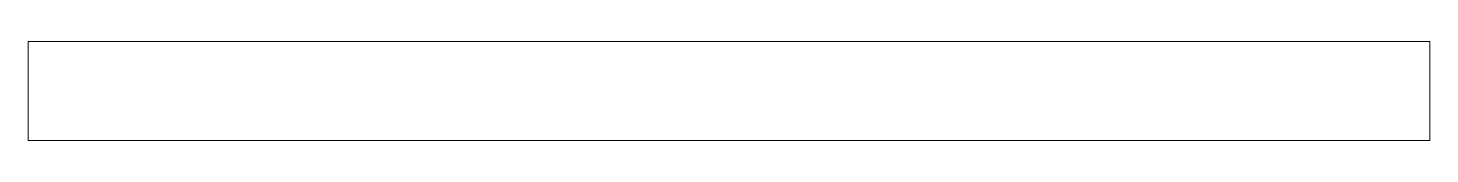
# Model space of a CAD drawing. Header units: metres. Extents: x 0 to 170, y 0 to 12.
import ezdxf

# ---------------------------------------------------------------- set-up
doc = ezdxf.new("R2010")
doc.units = ezdxf.units.M
doc.layers.add('A-DETL-GENF', color=92, linetype='Continuous', lineweight=18)

# ---------------------------------------------------------------- blocks, each defined once
blk = doc.blocks.new('30 glas - D12-2739126-00_0 Basismaterialen')
at = {"layer": 'A-DETL-GENF'}
for p, q in [((170, 12), (0, 12)), ((0, 12), (0, 0)), ((170, 0), (170, 12)), ((0, 0), (170, 0))]:
    blk.add_line(p, q, dxfattribs=at)

msp = doc.modelspace()

# ---------------------------------------------------------------- block references
msp.add_blockref('30 glas - D12-2739126-00_0 Basismaterialen', (0, 0))

doc.saveas('drawing.dxf')
